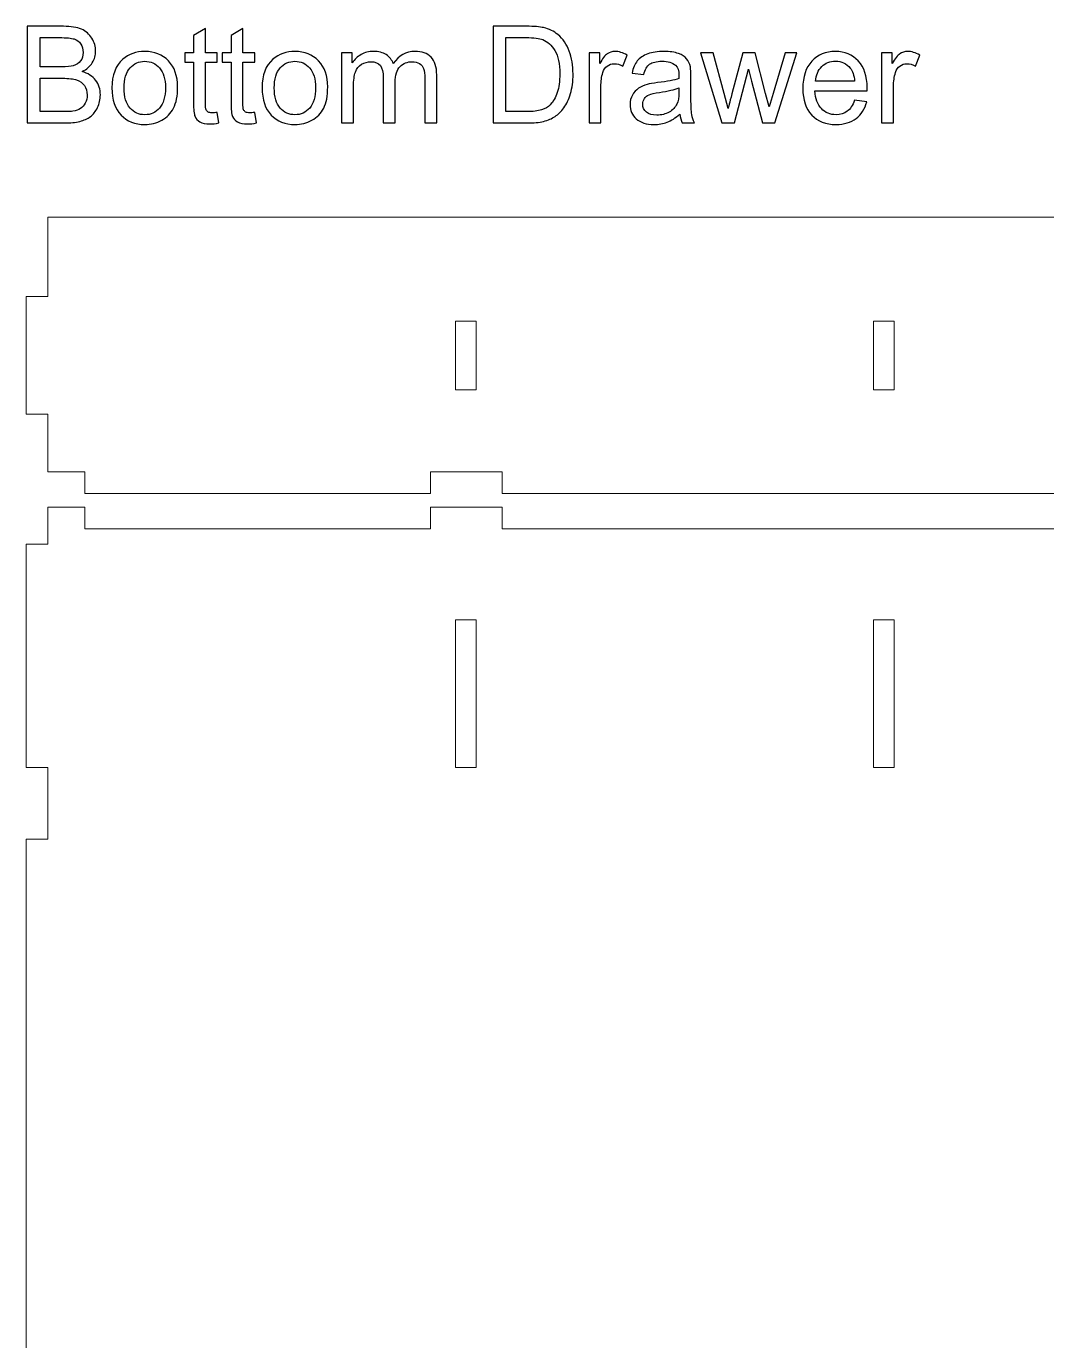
# Model space of a CAD drawing. Header units: centimetres. Extents: x -49.2 to 49.2, y -49.4 to 49.4.
# Drawn here: x 12 to 26.89, y 30.21 to 49.39 of the extents above; entities that cross this region are included whole.
import ezdxf

# ---------------------------------------------------------------- set-up
doc = ezdxf.new("R2010")
doc.units = ezdxf.units.CM
doc.header["$MEASUREMENT"] = 0
doc.layers.add('layer 1', color=7, linetype='Continuous')

msp = doc.modelspace()

# ---------------------------------------------------------------- linework, layer by layer
at = {"layer": 'layer 1', "color": 250}
for points, knots in [([(12.01778, 47.97611), (12.01778, 47.97611), (12.01778, 49.38682), (12.01778, 49.38682), (12.01778, 49.38682), (12.01778, 49.38682), (12.54713, 49.38682), (12.54713, 49.38682), (12.54713, 49.38682), (12.65483, 49.38682), (12.7412, 49.3727), (12.80654, 49.34413), (12.80654, 49.34413), (12.87156, 49.31557), (12.92246, 49.27156), (12.95924, 49.21213), (12.95924, 49.21213), (12.99635, 49.15302), (13.01474, 49.09095), (13.01474, 49.02594), (13.01474, 49.02594), (13.01474, 48.96584), (12.99832, 48.90903), (12.96581, 48.85584), (12.96581, 48.85584), (12.9333, 48.80264), (12.88404, 48.75962), (12.81804, 48.72678), (12.81804, 48.72678), (12.90342, 48.70183), (12.96909, 48.65914), (13.01474, 48.59872), (13.01474, 48.59872), (13.06071, 48.53862), (13.0837, 48.46736), (13.0837, 48.38527), (13.0837, 48.38527), (13.0837, 48.31894), (13.06958, 48.25753), (13.04166, 48.20072), (13.04166, 48.20072), (13.01375, 48.14391), (12.97927, 48.10024), (12.93822, 48.06937), (12.93822, 48.06937), (12.89718, 48.03883), (12.84562, 48.01552), (12.78389, 47.99975), (12.78389, 47.99975), (12.72182, 47.98399), (12.64597, 47.97611), (12.55599, 47.97611), (12.55599, 47.97611), (12.55599, 47.97611), (12.01778, 47.97611), (12.01778, 47.97611)], [0, 0, 0, 0, 0.06666667, 0.06666667, 0.06666667, 0.06666667, 0.13333333, 0.13333333, 0.13333333, 0.13333333, 0.2, 0.2, 0.2, 0.2, 0.26666667, 0.26666667, 0.26666667, 0.26666667, 0.33333333, 0.33333333, 0.33333333, 0.33333333, 0.4, 0.4, 0.4, 0.4, 0.46666667, 0.46666667, 0.46666667, 0.46666667, 0.53333333, 0.53333333, 0.53333333, 0.53333333, 0.6, 0.6, 0.6, 0.6, 0.66666667, 0.66666667, 0.66666667, 0.66666667, 0.73333333, 0.73333333, 0.73333333, 0.73333333, 0.8, 0.8, 0.8, 0.8, 0.86666667, 0.86666667, 0.86666667, 0.86666667, 1, 1, 1, 1]), ([(14.79028, 48.13078), (14.79028, 48.13078), (14.81392, 47.97775), (14.81392, 47.97775), (14.81392, 47.97775), (14.76532, 47.96757), (14.72165, 47.96232), (14.68356, 47.96232), (14.68356, 47.96232), (14.62084, 47.96232), (14.57224, 47.97217), (14.53743, 47.9922), (14.53743, 47.9922), (14.50295, 48.01223), (14.47865, 48.03817), (14.46453, 48.07068), (14.46453, 48.07068), (14.45041, 48.10319), (14.44351, 48.1715), (14.44351, 48.27559), (14.44351, 48.27559), (14.44351, 48.27559), (14.44351, 48.8647), (14.44351, 48.8647), (14.44351, 48.8647), (14.44351, 48.8647), (14.31544, 48.8647), (14.31544, 48.8647), (14.31544, 48.8647), (14.31544, 48.8647), (14.31544, 48.99868), (14.31544, 48.99868), (14.31544, 48.99868), (14.31544, 48.99868), (14.44351, 48.99868), (14.44351, 48.99868), (14.44351, 48.99868), (14.44351, 48.99868), (14.44351, 49.25153), (14.44351, 49.25153), (14.44351, 49.25153), (14.44351, 49.25153), (14.6169, 49.35563), (14.6169, 49.35563), (14.6169, 49.35563), (14.6169, 49.35563), (14.6169, 48.99868), (14.6169, 48.99868), (14.6169, 48.99868), (14.6169, 48.99868), (14.79028, 48.99868), (14.79028, 48.99868), (14.79028, 48.99868), (14.79028, 48.99868), (14.79028, 48.8647), (14.79028, 48.8647), (14.79028, 48.8647), (14.79028, 48.8647), (14.6169, 48.8647), (14.6169, 48.8647), (14.6169, 48.8647), (14.6169, 48.8647), (14.6169, 48.26574), (14.6169, 48.26574), (14.6169, 48.26574), (14.6169, 48.21615), (14.61985, 48.1843), (14.62609, 48.17018), (14.62609, 48.17018), (14.632, 48.15606), (14.64185, 48.1449), (14.65564, 48.13636), (14.65564, 48.13636), (14.66944, 48.12815), (14.68914, 48.12388), (14.71475, 48.12388), (14.71475, 48.12388), (14.7338, 48.12388), (14.75908, 48.12618), (14.79028, 48.13078)], [0, 0, 0, 0, 0.04761905, 0.04761905, 0.04761905, 0.04761905, 0.0952381, 0.0952381, 0.0952381, 0.0952381, 0.14285714, 0.14285714, 0.14285714, 0.14285714, 0.19047619, 0.19047619, 0.19047619, 0.19047619, 0.23809524, 0.23809524, 0.23809524, 0.23809524, 0.28571429, 0.28571429, 0.28571429, 0.28571429, 0.33333333, 0.33333333, 0.33333333, 0.33333333, 0.38095238, 0.38095238, 0.38095238, 0.38095238, 0.42857143, 0.42857143, 0.42857143, 0.42857143, 0.47619048, 0.47619048, 0.47619048, 0.47619048, 0.52380952, 0.52380952, 0.52380952, 0.52380952, 0.57142857, 0.57142857, 0.57142857, 0.57142857, 0.61904762, 0.61904762, 0.61904762, 0.61904762, 0.66666667, 0.66666667, 0.66666667, 0.66666667, 0.71428571, 0.71428571, 0.71428571, 0.71428571, 0.76190476, 0.76190476, 0.76190476, 0.76190476, 0.80952381, 0.80952381, 0.80952381, 0.80952381, 0.85714286, 0.85714286, 0.85714286, 0.85714286, 0.9047619, 0.9047619, 0.9047619, 0.9047619, 1, 1, 1, 1]), ([(15.33769, 48.13078), (15.33769, 48.13078), (15.36133, 47.97775), (15.36133, 47.97775), (15.36133, 47.97775), (15.31273, 47.96757), (15.26906, 47.96232), (15.23097, 47.96232), (15.23097, 47.96232), (15.16825, 47.96232), (15.11965, 47.97217), (15.08484, 47.9922), (15.08484, 47.9922), (15.05036, 48.01223), (15.02606, 48.03817), (15.01194, 48.07068), (15.01194, 48.07068), (14.99782, 48.10319), (14.99092, 48.1715), (14.99092, 48.27559), (14.99092, 48.27559), (14.99092, 48.27559), (14.99092, 48.8647), (14.99092, 48.8647), (14.99092, 48.8647), (14.99092, 48.8647), (14.86285, 48.8647), (14.86285, 48.8647), (14.86285, 48.8647), (14.86285, 48.8647), (14.86285, 48.99868), (14.86285, 48.99868), (14.86285, 48.99868), (14.86285, 48.99868), (14.99092, 48.99868), (14.99092, 48.99868), (14.99092, 48.99868), (14.99092, 48.99868), (14.99092, 49.25153), (14.99092, 49.25153), (14.99092, 49.25153), (14.99092, 49.25153), (15.16431, 49.35563), (15.16431, 49.35563), (15.16431, 49.35563), (15.16431, 49.35563), (15.16431, 48.99868), (15.16431, 48.99868), (15.16431, 48.99868), (15.16431, 48.99868), (15.33769, 48.99868), (15.33769, 48.99868), (15.33769, 48.99868), (15.33769, 48.99868), (15.33769, 48.8647), (15.33769, 48.8647), (15.33769, 48.8647), (15.33769, 48.8647), (15.16431, 48.8647), (15.16431, 48.8647), (15.16431, 48.8647), (15.16431, 48.8647), (15.16431, 48.26574), (15.16431, 48.26574), (15.16431, 48.26574), (15.16431, 48.21615), (15.16726, 48.1843), (15.1735, 48.17018), (15.1735, 48.17018), (15.17941, 48.15606), (15.18926, 48.1449), (15.20305, 48.13636), (15.20305, 48.13636), (15.21685, 48.12815), (15.23655, 48.12388), (15.26216, 48.12388), (15.26216, 48.12388), (15.28121, 48.12388), (15.30649, 48.12618), (15.33769, 48.13078)], [0, 0, 0, 0, 0.04761905, 0.04761905, 0.04761905, 0.04761905, 0.0952381, 0.0952381, 0.0952381, 0.0952381, 0.14285714, 0.14285714, 0.14285714, 0.14285714, 0.19047619, 0.19047619, 0.19047619, 0.19047619, 0.23809524, 0.23809524, 0.23809524, 0.23809524, 0.28571429, 0.28571429, 0.28571429, 0.28571429, 0.33333333, 0.33333333, 0.33333333, 0.33333333, 0.38095238, 0.38095238, 0.38095238, 0.38095238, 0.42857143, 0.42857143, 0.42857143, 0.42857143, 0.47619048, 0.47619048, 0.47619048, 0.47619048, 0.52380952, 0.52380952, 0.52380952, 0.52380952, 0.57142857, 0.57142857, 0.57142857, 0.57142857, 0.61904762, 0.61904762, 0.61904762, 0.61904762, 0.66666667, 0.66666667, 0.66666667, 0.66666667, 0.71428571, 0.71428571, 0.71428571, 0.71428571, 0.76190476, 0.76190476, 0.76190476, 0.76190476, 0.80952381, 0.80952381, 0.80952381, 0.80952381, 0.85714286, 0.85714286, 0.85714286, 0.85714286, 0.9047619, 0.9047619, 0.9047619, 0.9047619, 1, 1, 1, 1]), ([(18.81489, 47.97611), (18.81489, 47.97611), (18.81489, 49.38682), (18.81489, 49.38682), (18.81489, 49.38682), (18.81489, 49.38682), (19.30089, 49.38682), (19.30089, 49.38682), (19.30089, 49.38682), (19.41057, 49.38682), (19.49431, 49.38026), (19.5521, 49.36679), (19.5521, 49.36679), (19.63288, 49.34807), (19.70184, 49.31425), (19.75898, 49.26565), (19.75898, 49.26565), (19.83352, 49.2026), (19.88902, 49.12248), (19.92579, 49.02462), (19.92579, 49.02462), (19.9629, 48.92677), (19.98129, 48.81479), (19.98129, 48.68902), (19.98129, 48.68902), (19.98129, 48.58197), (19.96881, 48.48707), (19.94386, 48.40432), (19.94386, 48.40432), (19.9189, 48.32156), (19.88672, 48.25293), (19.84764, 48.19875), (19.84764, 48.19875), (19.80824, 48.14457), (19.76555, 48.10188), (19.71892, 48.07101), (19.71892, 48.07101), (19.67261, 48.03982), (19.61646, 48.01617), (19.55079, 48.00008), (19.55079, 48.00008), (19.48478, 47.98399), (19.40926, 47.97611), (19.32388, 47.97611), (19.32388, 47.97611), (19.32388, 47.97611), (18.81489, 47.97611), (18.81489, 47.97611)], [0, 0, 0, 0, 0.07692308, 0.07692308, 0.07692308, 0.07692308, 0.15384615, 0.15384615, 0.15384615, 0.15384615, 0.23076923, 0.23076923, 0.23076923, 0.23076923, 0.30769231, 0.30769231, 0.30769231, 0.30769231, 0.38461538, 0.38461538, 0.38461538, 0.38461538, 0.46153846, 0.46153846, 0.46153846, 0.46153846, 0.53846154, 0.53846154, 0.53846154, 0.53846154, 0.61538462, 0.61538462, 0.61538462, 0.61538462, 0.69230769, 0.69230769, 0.69230769, 0.69230769, 0.76923077, 0.76923077, 0.76923077, 0.76923077, 0.84615385, 0.84615385, 0.84615385, 0.84615385, 1, 1, 1, 1]), ([(12.20496, 48.79377), (12.20496, 48.79377), (12.51002, 48.79377), (12.51002, 48.79377), (12.51002, 48.79377), (12.59277, 48.79377), (12.65221, 48.79935), (12.688, 48.81019), (12.688, 48.81019), (12.73561, 48.82431), (12.77141, 48.84795), (12.79538, 48.88079), (12.79538, 48.88079), (12.81935, 48.91363), (12.8315, 48.95468), (12.8315, 49.00426), (12.8315, 49.00426), (12.8315, 49.05122), (12.82034, 49.0926), (12.79768, 49.12806), (12.79768, 49.12806), (12.77535, 49.16385), (12.74317, 49.18848), (12.70146, 49.20162), (12.70146, 49.20162), (12.65976, 49.21475), (12.58817, 49.22132), (12.48703, 49.22132), (12.48703, 49.22132), (12.48703, 49.22132), (12.20496, 49.22132), (12.20496, 49.22132), (12.20496, 49.22132), (12.20496, 49.22132), (12.20496, 48.79377), (12.20496, 48.79377)], [0, 0, 0, 0, 0.1, 0.1, 0.1, 0.1, 0.2, 0.2, 0.2, 0.2, 0.3, 0.3, 0.3, 0.3, 0.4, 0.4, 0.4, 0.4, 0.5, 0.5, 0.5, 0.5, 0.6, 0.6, 0.6, 0.6, 0.7, 0.7, 0.7, 0.7, 0.8, 0.8, 0.8, 0.8, 1, 1, 1, 1]), ([(19.00207, 48.14161), (19.00207, 48.14161), (19.30286, 48.14161), (19.30286, 48.14161), (19.30286, 48.14161), (19.39579, 48.14161), (19.46869, 48.15015), (19.52156, 48.16755), (19.52156, 48.16755), (19.57443, 48.18496), (19.61646, 48.20926), (19.64799, 48.24078), (19.64799, 48.24078), (19.69199, 48.28511), (19.72647, 48.34488), (19.7511, 48.41975), (19.7511, 48.41975), (19.77573, 48.49462), (19.7882, 48.58525), (19.7882, 48.69197), (19.7882, 48.69197), (19.7882, 48.83974), (19.7639, 48.95336), (19.71563, 49.03283), (19.71563, 49.03283), (19.66736, 49.1123), (19.60858, 49.1655), (19.53929, 49.19242), (19.53929, 49.19242), (19.48938, 49.2118), (19.40893, 49.22132), (19.29794, 49.22132), (19.29794, 49.22132), (19.29794, 49.22132), (19.00207, 49.22132), (19.00207, 49.22132), (19.00207, 49.22132), (19.00207, 49.22132), (19.00207, 48.14161), (19.00207, 48.14161)], [0, 0, 0, 0, 0.09090909, 0.09090909, 0.09090909, 0.09090909, 0.18181818, 0.18181818, 0.18181818, 0.18181818, 0.27272727, 0.27272727, 0.27272727, 0.27272727, 0.36363636, 0.36363636, 0.36363636, 0.36363636, 0.45454545, 0.45454545, 0.45454545, 0.45454545, 0.54545455, 0.54545455, 0.54545455, 0.54545455, 0.63636364, 0.63636364, 0.63636364, 0.63636364, 0.72727273, 0.72727273, 0.72727273, 0.72727273, 0.81818182, 0.81818182, 0.81818182, 0.81818182, 1, 1, 1, 1]), ([(13.25314, 48.4874), (13.25314, 48.67621), (13.30568, 48.8161), (13.41109, 48.90706), (13.41109, 48.90706), (13.49877, 48.98259), (13.60615, 49.02035), (13.73257, 49.02035), (13.73257, 49.02035), (13.87279, 49.02035), (13.98772, 48.97438), (14.07704, 48.88243), (14.07704, 48.88243), (14.16603, 48.79082), (14.21069, 48.66373), (14.21069, 48.50184), (14.21069, 48.50184), (14.21069, 48.37049), (14.19099, 48.26738), (14.15158, 48.19218), (14.15158, 48.19218), (14.11218, 48.11698), (14.05471, 48.05853), (13.97918, 48.01683), (13.97918, 48.01683), (13.90398, 47.97512), (13.82156, 47.95444), (13.73257, 47.95444), (13.73257, 47.95444), (13.5894, 47.95444), (13.47381, 48.00008), (13.38548, 48.0917), (13.38548, 48.0917), (13.29714, 48.18332), (13.25314, 48.31532), (13.25314, 48.4874)], [0, 0, 0, 0, 0.1, 0.1, 0.1, 0.1, 0.2, 0.2, 0.2, 0.2, 0.3, 0.3, 0.3, 0.3, 0.4, 0.4, 0.4, 0.4, 0.5, 0.5, 0.5, 0.5, 0.6, 0.6, 0.6, 0.6, 0.7, 0.7, 0.7, 0.7, 0.8, 0.8, 0.8, 0.8, 1, 1, 1, 1]), ([(15.44376, 48.4874), (15.44376, 48.67621), (15.4963, 48.8161), (15.60171, 48.90706), (15.60171, 48.90706), (15.68939, 48.98259), (15.79677, 49.02035), (15.92319, 49.02035), (15.92319, 49.02035), (16.06341, 49.02035), (16.17834, 48.97438), (16.26766, 48.88243), (16.26766, 48.88243), (16.35665, 48.79082), (16.40131, 48.66373), (16.40131, 48.50184), (16.40131, 48.50184), (16.40131, 48.37049), (16.38161, 48.26738), (16.3422, 48.19218), (16.3422, 48.19218), (16.3028, 48.11698), (16.24533, 48.05853), (16.1698, 48.01683), (16.1698, 48.01683), (16.0946, 47.97512), (16.01218, 47.95444), (15.92319, 47.95444), (15.92319, 47.95444), (15.78002, 47.95444), (15.66443, 48.00008), (15.5761, 48.0917), (15.5761, 48.0917), (15.48776, 48.18332), (15.44376, 48.31532), (15.44376, 48.4874)], [0, 0, 0, 0, 0.1, 0.1, 0.1, 0.1, 0.2, 0.2, 0.2, 0.2, 0.3, 0.3, 0.3, 0.3, 0.4, 0.4, 0.4, 0.4, 0.5, 0.5, 0.5, 0.5, 0.6, 0.6, 0.6, 0.6, 0.7, 0.7, 0.7, 0.7, 0.8, 0.8, 0.8, 0.8, 1, 1, 1, 1]), ([(16.60458, 47.97611), (16.60458, 47.97611), (16.60458, 48.99868), (16.60458, 48.99868), (16.60458, 48.99868), (16.60458, 48.99868), (16.76023, 48.99868), (16.76023, 48.99868), (16.76023, 48.99868), (16.76023, 48.99868), (16.76023, 48.85419), (16.76023, 48.85419), (16.76023, 48.85419), (16.79208, 48.90411), (16.83477, 48.9445), (16.88797, 48.97471), (16.88797, 48.97471), (16.94117, 49.00525), (17.00159, 49.02035), (17.06956, 49.02035), (17.06956, 49.02035), (17.14509, 49.02035), (17.20715, 49.00459), (17.25542, 48.97339), (17.25542, 48.97339), (17.3037, 48.94187), (17.33785, 48.8982), (17.35755, 48.84172), (17.35755, 48.84172), (17.43899, 48.96092), (17.5444, 49.02035), (17.67443, 49.02035), (17.67443, 49.02035), (17.77623, 49.02035), (17.85471, 48.99244), (17.90922, 48.93629), (17.90922, 48.93629), (17.96406, 48.88014), (17.99165, 48.79377), (17.99165, 48.6772), (17.99165, 48.6772), (17.99165, 48.6772), (17.99165, 47.97611), (17.99165, 47.97611), (17.99165, 47.97611), (17.99165, 47.97611), (17.81826, 47.97611), (17.81826, 47.97611), (17.81826, 47.97611), (17.81826, 47.97611), (17.81826, 48.61973), (17.81826, 48.61973), (17.81826, 48.61973), (17.81826, 48.68869), (17.81235, 48.7386), (17.80119, 48.76914), (17.80119, 48.76914), (17.79002, 48.79968), (17.76966, 48.82398), (17.73978, 48.8427), (17.73978, 48.8427), (17.71023, 48.86142), (17.67542, 48.87061), (17.63569, 48.87061), (17.63569, 48.87061), (17.56344, 48.87061), (17.50368, 48.84664), (17.45606, 48.79903), (17.45606, 48.79903), (17.40845, 48.75108), (17.3848, 48.67457), (17.3848, 48.56949), (17.3848, 48.56949), (17.3848, 48.56949), (17.3848, 47.97611), (17.3848, 47.97611), (17.3848, 47.97611), (17.3848, 47.97611), (17.21142, 47.97611), (17.21142, 47.97611), (17.21142, 47.97611), (17.21142, 47.97611), (17.21142, 48.63976), (17.21142, 48.63976), (17.21142, 48.63976), (17.21142, 48.7166), (17.1973, 48.7744), (17.16906, 48.81282), (17.16906, 48.81282), (17.14082, 48.85124), (17.09452, 48.87061), (17.03048, 48.87061), (17.03048, 48.87061), (16.98188, 48.87061), (16.9369, 48.85781), (16.89552, 48.83219), (16.89552, 48.83219), (16.85415, 48.80658), (16.82426, 48.76914), (16.80555, 48.71956), (16.80555, 48.71956), (16.78716, 48.6703), (16.77796, 48.59904), (16.77796, 48.50611), (16.77796, 48.50611), (16.77796, 48.50611), (16.77796, 47.97611), (16.77796, 47.97611), (16.77796, 47.97611), (16.77796, 47.97611), (16.60458, 47.97611), (16.60458, 47.97611)], [0, 0, 0, 0, 0.03448276, 0.03448276, 0.03448276, 0.03448276, 0.06896552, 0.06896552, 0.06896552, 0.06896552, 0.10344828, 0.10344828, 0.10344828, 0.10344828, 0.13793103, 0.13793103, 0.13793103, 0.13793103, 0.17241379, 0.17241379, 0.17241379, 0.17241379, 0.20689655, 0.20689655, 0.20689655, 0.20689655, 0.24137931, 0.24137931, 0.24137931, 0.24137931, 0.27586207, 0.27586207, 0.27586207, 0.27586207, 0.31034483, 0.31034483, 0.31034483, 0.31034483, 0.34482759, 0.34482759, 0.34482759, 0.34482759, 0.37931034, 0.37931034, 0.37931034, 0.37931034, 0.4137931, 0.4137931, 0.4137931, 0.4137931, 0.44827586, 0.44827586, 0.44827586, 0.44827586, 0.48275862, 0.48275862, 0.48275862, 0.48275862, 0.51724138, 0.51724138, 0.51724138, 0.51724138, 0.55172414, 0.55172414, 0.55172414, 0.55172414, 0.5862069, 0.5862069, 0.5862069, 0.5862069, 0.62068966, 0.62068966, 0.62068966, 0.62068966, 0.65517241, 0.65517241, 0.65517241, 0.65517241, 0.68965517, 0.68965517, 0.68965517, 0.68965517, 0.72413793, 0.72413793, 0.72413793, 0.72413793, 0.75862069, 0.75862069, 0.75862069, 0.75862069, 0.79310345, 0.79310345, 0.79310345, 0.79310345, 0.82758621, 0.82758621, 0.82758621, 0.82758621, 0.86206897, 0.86206897, 0.86206897, 0.86206897, 0.89655172, 0.89655172, 0.89655172, 0.89655172, 0.93103448, 0.93103448, 0.93103448, 0.93103448, 1, 1, 1, 1]), ([(20.21411, 47.97611), (20.21411, 47.97611), (20.21411, 48.99868), (20.21411, 48.99868), (20.21411, 48.99868), (20.21411, 48.99868), (20.36976, 48.99868), (20.36976, 48.99868), (20.36976, 48.99868), (20.36976, 48.99868), (20.36976, 48.84204), (20.36976, 48.84204), (20.36976, 48.84204), (20.40949, 48.91462), (20.44627, 48.96256), (20.48009, 48.98554), (20.48009, 48.98554), (20.51392, 49.00886), (20.55102, 49.02035), (20.59141, 49.02035), (20.59141, 49.02035), (20.64987, 49.02035), (20.7093, 49.00196), (20.76972, 48.96551), (20.76972, 48.96551), (20.76972, 48.96551), (20.70799, 48.80559), (20.70799, 48.80559), (20.70799, 48.80559), (20.66596, 48.82924), (20.62392, 48.84106), (20.58189, 48.84106), (20.58189, 48.84106), (20.54413, 48.84106), (20.5103, 48.82957), (20.48042, 48.80691), (20.48042, 48.80691), (20.45054, 48.78425), (20.4292, 48.75272), (20.41639, 48.71233), (20.41639, 48.71233), (20.39701, 48.65093), (20.38749, 48.58361), (20.38749, 48.51038), (20.38749, 48.51038), (20.38749, 48.51038), (20.38749, 47.97611), (20.38749, 47.97611), (20.38749, 47.97611), (20.38749, 47.97611), (20.21411, 47.97611), (20.21411, 47.97611)], [0, 0, 0, 0, 0.07142857, 0.07142857, 0.07142857, 0.07142857, 0.14285714, 0.14285714, 0.14285714, 0.14285714, 0.21428571, 0.21428571, 0.21428571, 0.21428571, 0.28571429, 0.28571429, 0.28571429, 0.28571429, 0.35714286, 0.35714286, 0.35714286, 0.35714286, 0.42857143, 0.42857143, 0.42857143, 0.42857143, 0.5, 0.5, 0.5, 0.5, 0.57142857, 0.57142857, 0.57142857, 0.57142857, 0.64285714, 0.64285714, 0.64285714, 0.64285714, 0.71428571, 0.71428571, 0.71428571, 0.71428571, 0.78571429, 0.78571429, 0.78571429, 0.78571429, 0.85714286, 0.85714286, 0.85714286, 0.85714286, 1, 1, 1, 1]), ([(21.5401, 48.10418), (21.47574, 48.04934), (21.41367, 48.01092), (21.35424, 47.98826), (21.35424, 47.98826), (21.2948, 47.9656), (21.2311, 47.95444), (21.16279, 47.95444), (21.16279, 47.95444), (21.05049, 47.95444), (20.96412, 47.98169), (20.9037, 48.03653), (20.9037, 48.03653), (20.84328, 48.09104), (20.81307, 48.16099), (20.81307, 48.24604), (20.81307, 48.24604), (20.81307, 48.29595), (20.82456, 48.3416), (20.84722, 48.38297), (20.84722, 48.38297), (20.87021, 48.42435), (20.90009, 48.45718), (20.93687, 48.48214), (20.93687, 48.48214), (20.97398, 48.5071), (21.01535, 48.52614), (21.06165, 48.53895), (21.06165, 48.53895), (21.0958, 48.54782), (21.14736, 48.55635), (21.21599, 48.56489), (21.21599, 48.56489), (21.35588, 48.58131), (21.45932, 48.60134), (21.52532, 48.62433), (21.52532, 48.62433), (21.52598, 48.64797), (21.52631, 48.66308), (21.52631, 48.66932), (21.52631, 48.66932), (21.52631, 48.73959), (21.50989, 48.78917), (21.47705, 48.81807), (21.47705, 48.81807), (21.43272, 48.85715), (21.36672, 48.87652), (21.27937, 48.87652), (21.27937, 48.87652), (21.1976, 48.87652), (21.13718, 48.86207), (21.09843, 48.83351), (21.09843, 48.83351), (21.05935, 48.80494), (21.03078, 48.75437), (21.01207, 48.68147), (21.01207, 48.68147), (21.01207, 48.68147), (20.84262, 48.70511), (20.84262, 48.70511), (20.84262, 48.70511), (20.85806, 48.77768), (20.88334, 48.83646), (20.91881, 48.88112), (20.91881, 48.88112), (20.95427, 48.92578), (21.0055, 48.95993), (21.07249, 48.98423), (21.07249, 48.98423), (21.13915, 49.0082), (21.21698, 49.02035), (21.30498, 49.02035), (21.30498, 49.02035), (21.39233, 49.02035), (21.46359, 49.01017), (21.51843, 48.98949), (21.51843, 48.98949), (21.57294, 48.9688), (21.61333, 48.94318), (21.63894, 48.91199), (21.63894, 48.91199), (21.66455, 48.88079), (21.68262, 48.84139), (21.69312, 48.79377), (21.69312, 48.79377), (21.69871, 48.76422), (21.70166, 48.71102), (21.70166, 48.63451), (21.70166, 48.63451), (21.70166, 48.63451), (21.70166, 48.40464), (21.70166, 48.40464), (21.70166, 48.40464), (21.70166, 48.24407), (21.70527, 48.1426), (21.7125, 48.09958), (21.7125, 48.09958), (21.71939, 48.05656), (21.73384, 48.01552), (21.75486, 47.97611), (21.75486, 47.97611), (21.75486, 47.97611), (21.57359, 47.97611), (21.57359, 47.97611), (21.57359, 47.97611), (21.55619, 48.01256), (21.54503, 48.05525), (21.5401, 48.10418)], [0, 0, 0, 0, 0.03571429, 0.03571429, 0.03571429, 0.03571429, 0.07142857, 0.07142857, 0.07142857, 0.07142857, 0.10714286, 0.10714286, 0.10714286, 0.10714286, 0.14285714, 0.14285714, 0.14285714, 0.14285714, 0.17857143, 0.17857143, 0.17857143, 0.17857143, 0.21428571, 0.21428571, 0.21428571, 0.21428571, 0.25, 0.25, 0.25, 0.25, 0.28571429, 0.28571429, 0.28571429, 0.28571429, 0.32142857, 0.32142857, 0.32142857, 0.32142857, 0.35714286, 0.35714286, 0.35714286, 0.35714286, 0.39285714, 0.39285714, 0.39285714, 0.39285714, 0.42857143, 0.42857143, 0.42857143, 0.42857143, 0.46428571, 0.46428571, 0.46428571, 0.46428571, 0.5, 0.5, 0.5, 0.5, 0.53571429, 0.53571429, 0.53571429, 0.53571429, 0.57142857, 0.57142857, 0.57142857, 0.57142857, 0.60714286, 0.60714286, 0.60714286, 0.60714286, 0.64285714, 0.64285714, 0.64285714, 0.64285714, 0.67857143, 0.67857143, 0.67857143, 0.67857143, 0.71428571, 0.71428571, 0.71428571, 0.71428571, 0.75, 0.75, 0.75, 0.75, 0.78571429, 0.78571429, 0.78571429, 0.78571429, 0.82142857, 0.82142857, 0.82142857, 0.82142857, 0.85714286, 0.85714286, 0.85714286, 0.85714286, 0.89285714, 0.89285714, 0.89285714, 0.89285714, 0.92857143, 0.92857143, 0.92857143, 0.92857143, 1, 1, 1, 1]), ([(22.15187, 47.97611), (22.15187, 47.97611), (21.84287, 48.99868), (21.84287, 48.99868), (21.84287, 48.99868), (21.84287, 48.99868), (22.02413, 48.99868), (22.02413, 48.99868), (22.02413, 48.99868), (22.02413, 48.99868), (22.18733, 48.40858), (22.18733, 48.40858), (22.18733, 48.40858), (22.18733, 48.40858), (22.24513, 48.1889), (22.24513, 48.1889), (22.24513, 48.1889), (22.24743, 48.19974), (22.26516, 48.27001), (22.298, 48.39972), (22.298, 48.39972), (22.298, 48.39972), (22.45989, 48.99868), (22.45989, 48.99868), (22.45989, 48.99868), (22.45989, 48.99868), (22.63754, 48.99868), (22.63754, 48.99868), (22.63754, 48.99868), (22.63754, 48.99868), (22.79155, 48.40497), (22.79155, 48.40497), (22.79155, 48.40497), (22.79155, 48.40497), (22.84179, 48.21024), (22.84179, 48.21024), (22.84179, 48.21024), (22.84179, 48.21024), (22.90057, 48.4076), (22.90057, 48.4076), (22.90057, 48.4076), (22.90057, 48.4076), (23.07724, 48.99868), (23.07724, 48.99868), (23.07724, 48.99868), (23.07724, 48.99868), (23.2457, 48.99868), (23.2457, 48.99868), (23.2457, 48.99868), (23.2457, 48.99868), (22.92487, 47.97611), (22.92487, 47.97611), (22.92487, 47.97611), (22.92487, 47.97611), (22.74558, 47.97611), (22.74558, 47.97611), (22.74558, 47.97611), (22.74558, 47.97611), (22.58336, 48.58788), (22.58336, 48.58788), (22.58336, 48.58788), (22.58336, 48.58788), (22.54231, 48.7629), (22.54231, 48.7629), (22.54231, 48.7629), (22.54231, 48.7629), (22.33543, 47.97611), (22.33543, 47.97611), (22.33543, 47.97611), (22.33543, 47.97611), (22.15187, 47.97611), (22.15187, 47.97611)], [0, 0, 0, 0, 0.05263158, 0.05263158, 0.05263158, 0.05263158, 0.10526316, 0.10526316, 0.10526316, 0.10526316, 0.15789474, 0.15789474, 0.15789474, 0.15789474, 0.21052632, 0.21052632, 0.21052632, 0.21052632, 0.26315789, 0.26315789, 0.26315789, 0.26315789, 0.31578947, 0.31578947, 0.31578947, 0.31578947, 0.36842105, 0.36842105, 0.36842105, 0.36842105, 0.42105263, 0.42105263, 0.42105263, 0.42105263, 0.47368421, 0.47368421, 0.47368421, 0.47368421, 0.52631579, 0.52631579, 0.52631579, 0.52631579, 0.57894737, 0.57894737, 0.57894737, 0.57894737, 0.63157895, 0.63157895, 0.63157895, 0.63157895, 0.68421053, 0.68421053, 0.68421053, 0.68421053, 0.73684211, 0.73684211, 0.73684211, 0.73684211, 0.78947368, 0.78947368, 0.78947368, 0.78947368, 0.84210526, 0.84210526, 0.84210526, 0.84210526, 0.89473684, 0.89473684, 0.89473684, 0.89473684, 1, 1, 1, 1]), ([(24.08831, 48.30712), (24.08831, 48.30712), (24.26761, 48.28347), (24.26761, 48.28347), (24.26761, 48.28347), (24.2397, 48.17938), (24.18748, 48.09827), (24.1113, 48.0408), (24.1113, 48.0408), (24.03512, 47.98333), (23.93792, 47.95444), (23.81937, 47.95444), (23.81937, 47.95444), (23.67029, 47.95444), (23.55207, 48.00041), (23.46472, 48.09236), (23.46472, 48.09236), (23.37737, 48.18397), (23.3337, 48.31303), (23.3337, 48.47886), (23.3337, 48.47886), (23.3337, 48.65027), (23.3777, 48.78359), (23.46604, 48.87817), (23.46604, 48.87817), (23.55437, 48.97307), (23.66897, 49.02035), (23.80985, 49.02035), (23.80985, 49.02035), (23.94613, 49.02035), (24.05745, 48.97405), (24.14381, 48.88112), (24.14381, 48.88112), (24.23017, 48.78819), (24.27352, 48.6575), (24.27352, 48.48904), (24.27352, 48.48904), (24.27352, 48.47886), (24.27319, 48.46342), (24.27253, 48.44306), (24.27253, 48.44306), (24.27253, 48.44306), (23.51102, 48.44306), (23.51102, 48.44306), (23.51102, 48.44306), (23.51759, 48.33109), (23.54912, 48.24505), (23.60625, 48.18562), (23.60625, 48.18562), (23.66306, 48.12618), (23.73432, 48.0963), (23.81937, 48.0963), (23.81937, 48.0963), (23.88275, 48.0963), (23.93693, 48.11304), (23.98159, 48.14654), (23.98159, 48.14654), (24.02658, 48.18003), (24.06204, 48.23356), (24.08831, 48.30712)], [0, 0, 0, 0, 0.0625, 0.0625, 0.0625, 0.0625, 0.125, 0.125, 0.125, 0.125, 0.1875, 0.1875, 0.1875, 0.1875, 0.25, 0.25, 0.25, 0.25, 0.3125, 0.3125, 0.3125, 0.3125, 0.375, 0.375, 0.375, 0.375, 0.4375, 0.4375, 0.4375, 0.4375, 0.5, 0.5, 0.5, 0.5, 0.5625, 0.5625, 0.5625, 0.5625, 0.625, 0.625, 0.625, 0.625, 0.6875, 0.6875, 0.6875, 0.6875, 0.75, 0.75, 0.75, 0.75, 0.8125, 0.8125, 0.8125, 0.8125, 0.875, 0.875, 0.875, 0.875, 1, 1, 1, 1]), ([(24.48467, 47.97611), (24.48467, 47.97611), (24.48467, 48.99868), (24.48467, 48.99868), (24.48467, 48.99868), (24.48467, 48.99868), (24.64032, 48.99868), (24.64032, 48.99868), (24.64032, 48.99868), (24.64032, 48.99868), (24.64032, 48.84204), (24.64032, 48.84204), (24.64032, 48.84204), (24.68005, 48.91462), (24.71683, 48.96256), (24.75065, 48.98554), (24.75065, 48.98554), (24.78448, 49.00886), (24.82158, 49.02035), (24.86197, 49.02035), (24.86197, 49.02035), (24.92043, 49.02035), (24.97986, 49.00196), (25.04028, 48.96551), (25.04028, 48.96551), (25.04028, 48.96551), (24.97855, 48.80559), (24.97855, 48.80559), (24.97855, 48.80559), (24.93652, 48.82924), (24.89448, 48.84106), (24.85245, 48.84106), (24.85245, 48.84106), (24.81469, 48.84106), (24.78086, 48.82957), (24.75098, 48.80691), (24.75098, 48.80691), (24.7211, 48.78425), (24.69976, 48.75272), (24.68695, 48.71233), (24.68695, 48.71233), (24.66757, 48.65093), (24.65805, 48.58361), (24.65805, 48.51038), (24.65805, 48.51038), (24.65805, 48.51038), (24.65805, 47.97611), (24.65805, 47.97611), (24.65805, 47.97611), (24.65805, 47.97611), (24.48467, 47.97611), (24.48467, 47.97611)], [0, 0, 0, 0, 0.07142857, 0.07142857, 0.07142857, 0.07142857, 0.14285714, 0.14285714, 0.14285714, 0.14285714, 0.21428571, 0.21428571, 0.21428571, 0.21428571, 0.28571429, 0.28571429, 0.28571429, 0.28571429, 0.35714286, 0.35714286, 0.35714286, 0.35714286, 0.42857143, 0.42857143, 0.42857143, 0.42857143, 0.5, 0.5, 0.5, 0.5, 0.57142857, 0.57142857, 0.57142857, 0.57142857, 0.64285714, 0.64285714, 0.64285714, 0.64285714, 0.71428571, 0.71428571, 0.71428571, 0.71428571, 0.78571429, 0.78571429, 0.78571429, 0.78571429, 0.85714286, 0.85714286, 0.85714286, 0.85714286, 1, 1, 1, 1]), ([(13.43046, 48.48707), (13.43046, 48.35637), (13.45903, 48.25852), (13.51617, 48.19382), (13.51617, 48.19382), (13.57364, 48.12881), (13.64555, 48.0963), (13.73257, 48.0963), (13.73257, 48.0963), (13.81861, 48.0963), (13.89019, 48.12881), (13.94766, 48.19415), (13.94766, 48.19415), (14.0048, 48.2595), (14.03337, 48.359), (14.03337, 48.49265), (14.03337, 48.49265), (14.03337, 48.61875), (14.00447, 48.7143), (13.947, 48.779), (13.947, 48.779), (13.88954, 48.84401), (13.81795, 48.87652), (13.73257, 48.87652), (13.73257, 48.87652), (13.64555, 48.87652), (13.57364, 48.84434), (13.51617, 48.77965), (13.51617, 48.77965), (13.45903, 48.71496), (13.43046, 48.61743), (13.43046, 48.48707)], [0, 0, 0, 0, 0.11111111, 0.11111111, 0.11111111, 0.11111111, 0.22222222, 0.22222222, 0.22222222, 0.22222222, 0.33333333, 0.33333333, 0.33333333, 0.33333333, 0.44444444, 0.44444444, 0.44444444, 0.44444444, 0.55555556, 0.55555556, 0.55555556, 0.55555556, 0.66666667, 0.66666667, 0.66666667, 0.66666667, 0.77777778, 0.77777778, 0.77777778, 0.77777778, 1, 1, 1, 1]), ([(15.62108, 48.48707), (15.62108, 48.35637), (15.64965, 48.25852), (15.70679, 48.19382), (15.70679, 48.19382), (15.76426, 48.12881), (15.83617, 48.0963), (15.92319, 48.0963), (15.92319, 48.0963), (16.00923, 48.0963), (16.08081, 48.12881), (16.13828, 48.19415), (16.13828, 48.19415), (16.19542, 48.2595), (16.22399, 48.359), (16.22399, 48.49265), (16.22399, 48.49265), (16.22399, 48.61875), (16.19509, 48.7143), (16.13762, 48.779), (16.13762, 48.779), (16.08016, 48.84401), (16.00857, 48.87652), (15.92319, 48.87652), (15.92319, 48.87652), (15.83617, 48.87652), (15.76426, 48.84434), (15.70679, 48.77965), (15.70679, 48.77965), (15.64965, 48.71496), (15.62108, 48.61743), (15.62108, 48.48707)], [0, 0, 0, 0, 0.11111111, 0.11111111, 0.11111111, 0.11111111, 0.22222222, 0.22222222, 0.22222222, 0.22222222, 0.33333333, 0.33333333, 0.33333333, 0.33333333, 0.44444444, 0.44444444, 0.44444444, 0.44444444, 0.55555556, 0.55555556, 0.55555556, 0.55555556, 0.66666667, 0.66666667, 0.66666667, 0.66666667, 0.77777778, 0.77777778, 0.77777778, 0.77777778, 1, 1, 1, 1]), ([(23.52088, 48.58492), (23.52088, 48.58492), (24.09028, 48.58492), (24.09028, 48.58492), (24.09028, 48.58492), (24.08273, 48.67096), (24.06073, 48.73532), (24.02494, 48.77834), (24.02494, 48.77834), (23.9701, 48.845), (23.89851, 48.87849), (23.81083, 48.87849), (23.81083, 48.87849), (23.73137, 48.87849), (23.66471, 48.85189), (23.61052, 48.7987), (23.61052, 48.7987), (23.55667, 48.7455), (23.52679, 48.67424), (23.52088, 48.58492)], [0, 0, 0, 0, 0.16666667, 0.16666667, 0.16666667, 0.16666667, 0.33333333, 0.33333333, 0.33333333, 0.33333333, 0.5, 0.5, 0.5, 0.5, 0.66666667, 0.66666667, 0.66666667, 0.66666667, 1, 1, 1, 1]), ([(12.20496, 48.14161), (12.20496, 48.14161), (12.55632, 48.14161), (12.55632, 48.14161), (12.55632, 48.14161), (12.61674, 48.14161), (12.6591, 48.14391), (12.68373, 48.14851), (12.68373, 48.14851), (12.72642, 48.15606), (12.76254, 48.16887), (12.79144, 48.18693), (12.79144, 48.18693), (12.82034, 48.20499), (12.84398, 48.23126), (12.8627, 48.26574), (12.8627, 48.26574), (12.88141, 48.30022), (12.89061, 48.33995), (12.89061, 48.38494), (12.89061, 48.38494), (12.89061, 48.43781), (12.87715, 48.48345), (12.84989, 48.52253), (12.84989, 48.52253), (12.82296, 48.56161), (12.78553, 48.58886), (12.73758, 48.60463), (12.73758, 48.60463), (12.68997, 48.62039), (12.62101, 48.62827), (12.53136, 48.62827), (12.53136, 48.62827), (12.53136, 48.62827), (12.20496, 48.62827), (12.20496, 48.62827), (12.20496, 48.62827), (12.20496, 48.62827), (12.20496, 48.14161), (12.20496, 48.14161)], [0, 0, 0, 0, 0.09090909, 0.09090909, 0.09090909, 0.09090909, 0.18181818, 0.18181818, 0.18181818, 0.18181818, 0.27272727, 0.27272727, 0.27272727, 0.27272727, 0.36363636, 0.36363636, 0.36363636, 0.36363636, 0.45454545, 0.45454545, 0.45454545, 0.45454545, 0.54545455, 0.54545455, 0.54545455, 0.54545455, 0.63636364, 0.63636364, 0.63636364, 0.63636364, 0.72727273, 0.72727273, 0.72727273, 0.72727273, 0.81818182, 0.81818182, 0.81818182, 0.81818182, 1, 1, 1, 1]), ([(21.52631, 48.48838), (21.46326, 48.46277), (21.36869, 48.44109), (21.24259, 48.42336), (21.24259, 48.42336), (21.171, 48.41318), (21.12043, 48.40169), (21.09088, 48.38888), (21.09088, 48.38888), (21.06132, 48.37607), (21.03867, 48.35736), (21.02258, 48.33306), (21.02258, 48.33306), (21.00648, 48.30843), (20.99828, 48.28117), (20.99828, 48.25096), (20.99828, 48.25096), (20.99828, 48.20532), (21.01568, 48.1669), (21.05082, 48.13636), (21.05082, 48.13636), (21.08595, 48.10582), (21.13718, 48.09039), (21.2045, 48.09039), (21.2045, 48.09039), (21.27116, 48.09039), (21.33059, 48.10483), (21.38281, 48.13406), (21.38281, 48.13406), (21.43469, 48.16296), (21.47311, 48.20269), (21.49741, 48.25293), (21.49741, 48.25293), (21.51613, 48.29201), (21.52532, 48.34948), (21.52532, 48.42533), (21.52532, 48.42533), (21.52532, 48.42533), (21.52631, 48.48838), (21.52631, 48.48838)], [0, 0, 0, 0, 0.09090909, 0.09090909, 0.09090909, 0.09090909, 0.18181818, 0.18181818, 0.18181818, 0.18181818, 0.27272727, 0.27272727, 0.27272727, 0.27272727, 0.36363636, 0.36363636, 0.36363636, 0.36363636, 0.45454545, 0.45454545, 0.45454545, 0.45454545, 0.54545455, 0.54545455, 0.54545455, 0.54545455, 0.63636364, 0.63636364, 0.63636364, 0.63636364, 0.72727273, 0.72727273, 0.72727273, 0.72727273, 0.81818182, 0.81818182, 0.81818182, 0.81818182, 1, 1, 1, 1])]:
    msp.add_open_spline(points, degree=3, knots=knots, dxfattribs=at)
at = {"layer": 'layer 1', "color": 250, "lineweight": 0}
for points, knots in [([(12.31742, 42.88569), (12.31742, 42.88569), (12.31742, 43.72819), (12.31742, 43.72819), (12.31742, 43.72819), (12.31742, 43.72819), (12.00242, 43.72819), (12.00242, 43.72819), (12.00242, 43.72819), (12.00242, 43.72819), (12.00242, 45.44319), (12.00242, 45.44319), (12.00242, 45.44319), (12.00242, 45.44319), (12.31742, 45.44319), (12.31742, 45.44319), (12.31742, 45.44319), (12.31742, 45.44319), (12.31742, 46.60069), (12.31742, 46.60069), (12.31742, 46.60069), (20.45075, 46.60069), (28.58409, 46.60069), (36.71742, 46.60069), (36.71742, 46.60069), (36.71742, 46.60069), (36.71742, 45.44319), (36.71742, 45.44319), (36.71742, 45.44319), (36.71742, 45.44319), (37.03242, 45.44319), (37.03242, 45.44319), (37.03242, 45.44319), (37.03242, 45.44319), (37.03242, 43.72819), (37.03242, 43.72819), (37.03242, 43.72819), (37.03242, 43.72819), (36.71742, 43.72819), (36.71742, 43.72819), (36.71742, 43.72819), (36.71742, 43.72819), (36.71742, 42.88569), (36.71742, 42.88569), (36.71742, 42.88569), (36.71742, 42.88569), (36.17971, 42.88569), (36.17971, 42.88569), (36.17971, 42.88569), (36.17971, 42.88569), (36.17971, 42.57069), (36.17971, 42.57069), (36.17971, 42.57069), (36.17971, 42.57069), (31.13263, 42.57069), (31.13263, 42.57069), (31.13263, 42.57069), (31.13263, 42.57069), (31.13263, 42.88569), (31.13263, 42.88569), (31.13263, 42.88569), (31.13263, 42.88569), (30.08721, 42.88569), (30.08721, 42.88569), (30.08721, 42.88569), (30.08721, 42.88569), (30.08721, 42.57069), (30.08721, 42.57069), (30.08721, 42.57069), (30.08721, 42.57069), (18.94763, 42.57069), (18.94763, 42.57069), (18.94763, 42.57069), (18.94763, 42.57069), (18.94763, 42.88569), (18.94763, 42.88569), (18.94763, 42.88569), (18.94763, 42.88569), (17.90221, 42.88569), (17.90221, 42.88569), (17.90221, 42.88569), (17.90221, 42.88569), (17.90221, 42.57069), (17.90221, 42.57069), (17.90221, 42.57069), (17.90221, 42.57069), (12.85513, 42.57069), (12.85513, 42.57069), (12.85513, 42.57069), (12.85513, 42.57069), (12.85513, 42.88569), (12.85513, 42.88569), (12.85513, 42.88569), (12.85513, 42.88569), (12.31742, 42.88569), (12.31742, 42.88569)], [0, 0, 0, 0, 0.04, 0.04, 0.04, 0.04, 0.08, 0.08, 0.08, 0.08, 0.12, 0.12, 0.12, 0.12, 0.16, 0.16, 0.16, 0.16, 0.2, 0.2, 0.2, 0.2, 0.24, 0.24, 0.24, 0.24, 0.28, 0.28, 0.28, 0.28, 0.32, 0.32, 0.32, 0.32, 0.36, 0.36, 0.36, 0.36, 0.4, 0.4, 0.4, 0.4, 0.44, 0.44, 0.44, 0.44, 0.48, 0.48, 0.48, 0.48, 0.52, 0.52, 0.52, 0.52, 0.56, 0.56, 0.56, 0.56, 0.6, 0.6, 0.6, 0.6, 0.64, 0.64, 0.64, 0.64, 0.68, 0.68, 0.68, 0.68, 0.72, 0.72, 0.72, 0.72, 0.76, 0.76, 0.76, 0.76, 0.8, 0.8, 0.8, 0.8, 0.84, 0.84, 0.84, 0.84, 0.88, 0.88, 0.88, 0.88, 0.92, 0.92, 0.92, 0.92, 1, 1, 1, 1]), ([(18.56742, 45.08569), (18.56742, 45.08569), (18.26742, 45.08569), (18.26742, 45.08569), (18.26742, 45.08569), (18.26742, 45.08569), (18.26742, 44.08569), (18.26742, 44.08569), (18.26742, 44.08569), (18.26742, 44.08569), (18.56742, 44.08569), (18.56742, 44.08569), (18.56742, 44.08569), (18.56742, 44.08569), (18.56742, 45.08569), (18.56742, 45.08569)], [0, 0, 0, 0, 0.2, 0.2, 0.2, 0.2, 0.4, 0.4, 0.4, 0.4, 0.6, 0.6, 0.6, 0.6, 1, 1, 1, 1]), ([(24.66742, 45.08569), (24.66742, 45.08569), (24.36742, 45.08569), (24.36742, 45.08569), (24.36742, 45.08569), (24.36742, 45.08569), (24.36742, 44.08569), (24.36742, 44.08569), (24.36742, 44.08569), (24.36742, 44.08569), (24.66742, 44.08569), (24.66742, 44.08569), (24.66742, 44.08569), (24.66742, 44.08569), (24.66742, 45.08569), (24.66742, 45.08569)], [0, 0, 0, 0, 0.2, 0.2, 0.2, 0.2, 0.4, 0.4, 0.4, 0.4, 0.6, 0.6, 0.6, 0.6, 1, 1, 1, 1]), ([(12.31742, 22.74569), (12.31742, 22.74569), (12.31742, 23.50875), (12.31742, 23.50875), (12.31742, 23.50875), (12.31742, 23.50875), (12.00242, 23.50875), (12.00242, 23.50875), (12.00242, 23.50875), (12.00242, 24.84467), (12.00242, 25.43116), (12.00242, 26.76708), (12.00242, 26.76708), (12.00242, 26.76708), (12.31742, 26.76708), (12.31742, 26.76708), (12.31742, 26.76708), (12.31742, 26.76708), (12.31742, 27.81319), (12.31742, 27.81319), (12.31742, 27.81319), (12.31742, 27.81319), (12.00242, 27.81319), (12.00242, 27.81319), (12.00242, 27.81319), (12.00242, 31.34978), (12.00242, 34.67284), (12.00242, 37.52819), (12.00242, 37.52819), (12.00242, 37.52819), (12.31742, 37.52819), (12.31742, 37.52819), (12.31742, 37.52819), (12.31742, 37.52819), (12.31742, 38.5743), (12.31742, 38.5743), (12.31742, 38.5743), (12.31742, 38.5743), (12.00242, 38.5743), (12.00242, 38.5743), (12.00242, 38.5743), (12.00242, 39.91022), (12.00242, 40.49671), (12.00242, 41.83263), (12.00242, 41.83263), (12.00242, 41.83263), (12.31742, 41.83263), (12.31742, 41.83263), (12.31742, 41.83263), (12.31742, 41.83263), (12.31742, 42.37069), (12.31742, 42.37069), (12.31742, 42.37069), (12.31742, 42.37069), (12.85513, 42.37069), (12.85513, 42.37069), (12.85513, 42.37069), (12.85513, 42.37069), (12.85513, 42.05569), (12.85513, 42.05569), (12.85513, 42.05569), (14.99499, 42.05569), (16.19796, 42.05569), (17.90221, 42.05569), (17.90221, 42.05569), (17.90221, 42.05569), (17.90221, 42.37069), (17.90221, 42.37069), (17.90221, 42.37069), (17.90221, 42.37069), (18.94763, 42.37069), (18.94763, 42.37069), (18.94763, 42.37069), (18.94763, 42.37069), (18.94763, 42.05569), (18.94763, 42.05569), (18.94763, 42.05569), (22.89567, 42.05569), (26.13917, 42.05569), (30.08721, 42.05569), (30.08721, 42.05569), (30.08721, 42.05569), (30.08721, 42.37069), (30.08721, 42.37069), (30.08721, 42.37069), (30.08721, 42.37069), (31.13263, 42.37069), (31.13263, 42.37069), (31.13263, 42.37069), (31.13263, 42.37069), (31.13263, 42.05569), (31.13263, 42.05569), (31.13263, 42.05569), (32.83688, 42.05569), (34.03985, 42.05569), (36.17971, 42.05569), (36.17971, 42.05569), (36.17971, 42.05569), (36.17971, 42.37069), (36.17971, 42.37069), (36.17971, 42.37069), (36.17971, 42.37069), (36.71742, 42.37069), (36.71742, 42.37069), (36.71742, 42.37069), (36.71742, 42.37069), (36.71742, 41.83263), (36.71742, 41.83263), (36.71742, 41.83263), (36.71742, 41.83263), (37.03242, 41.83263), (37.03242, 41.83263), (37.03242, 41.83263), (37.03242, 40.49671), (37.03242, 39.91022), (37.03242, 38.5743), (37.03242, 38.5743), (37.03242, 38.5743), (36.71742, 38.5743), (36.71742, 38.5743), (36.71742, 38.5743), (36.71742, 38.5743), (36.71742, 37.52819), (36.71742, 37.52819), (36.71742, 37.52819), (36.71742, 37.52819), (37.03242, 37.52819), (37.03242, 37.52819), (37.03242, 37.52819), (37.03242, 34.67284), (37.03242, 31.34978), (37.03242, 27.81319), (37.03242, 27.81319), (37.03242, 27.81319), (36.71742, 27.81319), (36.71742, 27.81319), (36.71742, 27.81319), (36.71742, 27.81319), (36.71742, 26.76708), (36.71742, 26.76708), (36.71742, 26.76708), (36.71742, 26.76708), (37.03242, 26.76708), (37.03242, 26.76708), (37.03242, 26.76708), (37.03242, 25.43116), (37.03242, 24.84467), (37.03242, 23.50875), (37.03242, 23.50875), (37.03242, 23.50875), (36.71742, 23.50875), (36.71742, 23.50875), (36.71742, 23.50875), (36.71742, 23.50875), (36.71742, 22.74569), (36.71742, 22.74569), (36.71742, 22.74569), (36.71742, 22.74569), (36.17971, 22.74569), (36.17971, 22.74569), (36.17971, 22.74569), (36.17971, 22.74569), (36.17971, 22.97069), (36.17971, 22.97069), (36.17971, 22.97069), (34.03985, 22.97069), (32.83688, 22.97069), (31.13263, 22.97069), (31.13263, 22.97069), (31.13263, 22.97069), (31.13263, 22.74569), (31.13263, 22.74569), (31.13263, 22.74569), (31.13263, 22.74569), (30.08721, 22.74569), (30.08721, 22.74569), (30.08721, 22.74569), (30.08721, 22.74569), (30.08721, 22.97069), (30.08721, 22.97069), (30.08721, 22.97069), (30.08721, 22.97069), (29.08721, 22.97069), (29.08721, 22.97069), (29.08721, 22.97069), (29.08721, 22.97069), (29.08721, 23.58569), (29.08721, 23.58569), (29.08721, 23.58569), (29.08721, 23.58569), (29.1872, 23.58569), (29.1872, 23.58569), (29.1872, 23.58569), (29.1872, 23.58569), (29.1872, 23.73569), (29.1872, 23.73569), (29.1872, 23.73569), (29.1872, 23.73569), (29.08721, 23.73569), (29.08721, 23.73569), (29.08721, 23.73569), (29.08721, 23.73569), (29.08721, 23.97069), (29.08721, 23.97069), (29.08721, 23.97069), (29.08721, 23.97069), (28.90721, 23.97069), (28.90721, 23.97069), (28.90721, 23.97069), (28.90721, 23.97069), (28.90721, 23.73569), (28.90721, 23.73569), (28.90721, 23.73569), (28.90721, 23.73569), (28.8072, 23.73569), (28.8072, 23.73569), (28.8072, 23.73569), (28.8072, 23.73569), (28.8072, 23.58569), (28.8072, 23.58569), (28.8072, 23.58569), (28.8072, 23.58569), (28.90721, 23.58569), (28.90721, 23.58569), (28.90721, 23.58569), (28.90721, 23.58569), (28.90721, 22.97069), (28.90721, 22.97069), (28.90721, 22.97069), (28.90721, 22.97069), (20.12763, 22.97069), (20.12763, 22.97069), (20.12763, 22.97069), (20.12763, 22.97069), (20.12763, 23.58569), (20.12763, 23.58569), (20.12763, 23.58569), (20.12763, 23.58569), (20.22762, 23.58569), (20.22762, 23.58569), (20.22762, 23.58569), (20.22762, 23.58569), (20.22762, 23.73569), (20.22762, 23.73569), (20.22762, 23.73569), (20.22762, 23.73569), (20.12763, 23.73569), (20.12763, 23.73569), (20.12763, 23.73569), (20.12763, 23.73569), (20.12763, 23.97069), (20.12763, 23.97069), (20.12763, 23.97069), (20.12763, 23.97069), (19.94763, 23.97069), (19.94763, 23.97069), (19.94763, 23.97069), (19.94763, 23.97069), (19.94763, 23.73569), (19.94763, 23.73569), (19.94763, 23.73569), (19.94763, 23.73569), (19.84762, 23.73569), (19.84762, 23.73569), (19.84762, 23.73569), (19.84762, 23.73569), (19.84762, 23.58569), (19.84762, 23.58569), (19.84762, 23.58569), (19.84762, 23.58569), (19.94763, 23.58569), (19.94763, 23.58569), (19.94763, 23.58569), (19.94763, 23.58569), (19.94763, 22.97069), (19.94763, 22.97069), (19.94763, 22.97069), (19.94763, 22.97069), (18.94763, 22.97069), (18.94763, 22.97069), (18.94763, 22.97069), (18.94763, 22.97069), (18.94763, 22.74569), (18.94763, 22.74569), (18.94763, 22.74569), (18.94763, 22.74569), (17.90221, 22.74569), (17.90221, 22.74569), (17.90221, 22.74569), (17.90221, 22.74569), (17.90221, 22.97069), (17.90221, 22.97069), (17.90221, 22.97069), (16.19796, 22.97069), (14.99499, 22.97069), (12.85513, 22.97069), (12.85513, 22.97069), (12.85513, 22.97069), (12.85513, 22.74569), (12.85513, 22.74569), (12.85513, 22.74569), (12.85513, 22.74569), (12.31742, 22.74569), (12.31742, 22.74569)], [0, 0, 0, 0, 0.01298701, 0.01298701, 0.01298701, 0.01298701, 0.02597403, 0.02597403, 0.02597403, 0.02597403, 0.03896104, 0.03896104, 0.03896104, 0.03896104, 0.05194805, 0.05194805, 0.05194805, 0.05194805, 0.06493506, 0.06493506, 0.06493506, 0.06493506, 0.07792208, 0.07792208, 0.07792208, 0.07792208, 0.09090909, 0.09090909, 0.09090909, 0.09090909, 0.1038961, 0.1038961, 0.1038961, 0.1038961, 0.11688312, 0.11688312, 0.11688312, 0.11688312, 0.12987013, 0.12987013, 0.12987013, 0.12987013, 0.14285714, 0.14285714, 0.14285714, 0.14285714, 0.15584416, 0.15584416, 0.15584416, 0.15584416, 0.16883117, 0.16883117, 0.16883117, 0.16883117, 0.18181818, 0.18181818, 0.18181818, 0.18181818, 0.19480519, 0.19480519, 0.19480519, 0.19480519, 0.20779221, 0.20779221, 0.20779221, 0.20779221, 0.22077922, 0.22077922, 0.22077922, 0.22077922, 0.23376623, 0.23376623, 0.23376623, 0.23376623, 0.24675325, 0.24675325, 0.24675325, 0.24675325, 0.25974026, 0.25974026, 0.25974026, 0.25974026, 0.27272727, 0.27272727, 0.27272727, 0.27272727, 0.28571429, 0.28571429, 0.28571429, 0.28571429, 0.2987013, 0.2987013, 0.2987013, 0.2987013, 0.31168831, 0.31168831, 0.31168831, 0.31168831, 0.32467532, 0.32467532, 0.32467532, 0.32467532, 0.33766234, 0.33766234, 0.33766234, 0.33766234, 0.35064935, 0.35064935, 0.35064935, 0.35064935, 0.36363636, 0.36363636, 0.36363636, 0.36363636, 0.37662338, 0.37662338, 0.37662338, 0.37662338, 0.38961039, 0.38961039, 0.38961039, 0.38961039, 0.4025974, 0.4025974, 0.4025974, 0.4025974, 0.41558442, 0.41558442, 0.41558442, 0.41558442, 0.42857143, 0.42857143, 0.42857143, 0.42857143, 0.44155844, 0.44155844, 0.44155844, 0.44155844, 0.45454545, 0.45454545, 0.45454545, 0.45454545, 0.46753247, 0.46753247, 0.46753247, 0.46753247, 0.48051948, 0.48051948, 0.48051948, 0.48051948, 0.49350649, 0.49350649, 0.49350649, 0.49350649, 0.50649351, 0.50649351, 0.50649351, 0.50649351, 0.51948052, 0.51948052, 0.51948052, 0.51948052, 0.53246753, 0.53246753, 0.53246753, 0.53246753, 0.54545455, 0.54545455, 0.54545455, 0.54545455, 0.55844156, 0.55844156, 0.55844156, 0.55844156, 0.57142857, 0.57142857, 0.57142857, 0.57142857, 0.58441558, 0.58441558, 0.58441558, 0.58441558, 0.5974026, 0.5974026, 0.5974026, 0.5974026, 0.61038961, 0.61038961, 0.61038961, 0.61038961, 0.62337662, 0.62337662, 0.62337662, 0.62337662, 0.63636364, 0.63636364, 0.63636364, 0.63636364, 0.64935065, 0.64935065, 0.64935065, 0.64935065, 0.66233766, 0.66233766, 0.66233766, 0.66233766, 0.67532468, 0.67532468, 0.67532468, 0.67532468, 0.68831169, 0.68831169, 0.68831169, 0.68831169, 0.7012987, 0.7012987, 0.7012987, 0.7012987, 0.71428571, 0.71428571, 0.71428571, 0.71428571, 0.72727273, 0.72727273, 0.72727273, 0.72727273, 0.74025974, 0.74025974, 0.74025974, 0.74025974, 0.75324675, 0.75324675, 0.75324675, 0.75324675, 0.76623377, 0.76623377, 0.76623377, 0.76623377, 0.77922078, 0.77922078, 0.77922078, 0.77922078, 0.79220779, 0.79220779, 0.79220779, 0.79220779, 0.80519481, 0.80519481, 0.80519481, 0.80519481, 0.81818182, 0.81818182, 0.81818182, 0.81818182, 0.83116883, 0.83116883, 0.83116883, 0.83116883, 0.84415584, 0.84415584, 0.84415584, 0.84415584, 0.85714286, 0.85714286, 0.85714286, 0.85714286, 0.87012987, 0.87012987, 0.87012987, 0.87012987, 0.88311688, 0.88311688, 0.88311688, 0.88311688, 0.8961039, 0.8961039, 0.8961039, 0.8961039, 0.90909091, 0.90909091, 0.90909091, 0.90909091, 0.92207792, 0.92207792, 0.92207792, 0.92207792, 0.93506494, 0.93506494, 0.93506494, 0.93506494, 0.94805195, 0.94805195, 0.94805195, 0.94805195, 0.96103896, 0.96103896, 0.96103896, 0.96103896, 0.97402597, 0.97402597, 0.97402597, 0.97402597, 1, 1, 1, 1]), ([(18.56742, 40.72652), (18.56742, 40.72652), (18.26742, 40.72652), (18.26742, 40.72652), (18.26742, 40.72652), (18.26742, 40.72652), (18.26742, 38.5743), (18.26742, 38.5743), (18.26742, 38.5743), (18.26742, 38.5743), (18.56742, 38.5743), (18.56742, 38.5743), (18.56742, 38.5743), (18.56742, 38.5743), (18.56742, 40.72652), (18.56742, 40.72652)], [0, 0, 0, 0, 0.2, 0.2, 0.2, 0.2, 0.4, 0.4, 0.4, 0.4, 0.6, 0.6, 0.6, 0.6, 1, 1, 1, 1]), ([(24.66742, 40.72652), (24.66742, 40.72652), (24.36742, 40.72652), (24.36742, 40.72652), (24.36742, 40.72652), (24.36742, 40.72652), (24.36742, 38.5743), (24.36742, 38.5743), (24.36742, 38.5743), (24.36742, 38.5743), (24.66742, 38.5743), (24.66742, 38.5743), (24.66742, 38.5743), (24.66742, 38.5743), (24.66742, 40.72652), (24.66742, 40.72652)], [0, 0, 0, 0, 0.2, 0.2, 0.2, 0.2, 0.4, 0.4, 0.4, 0.4, 0.6, 0.6, 0.6, 0.6, 1, 1, 1, 1])]:
    msp.add_open_spline(points, degree=3, knots=knots, dxfattribs=at)

doc.saveas('drawing.dxf')
